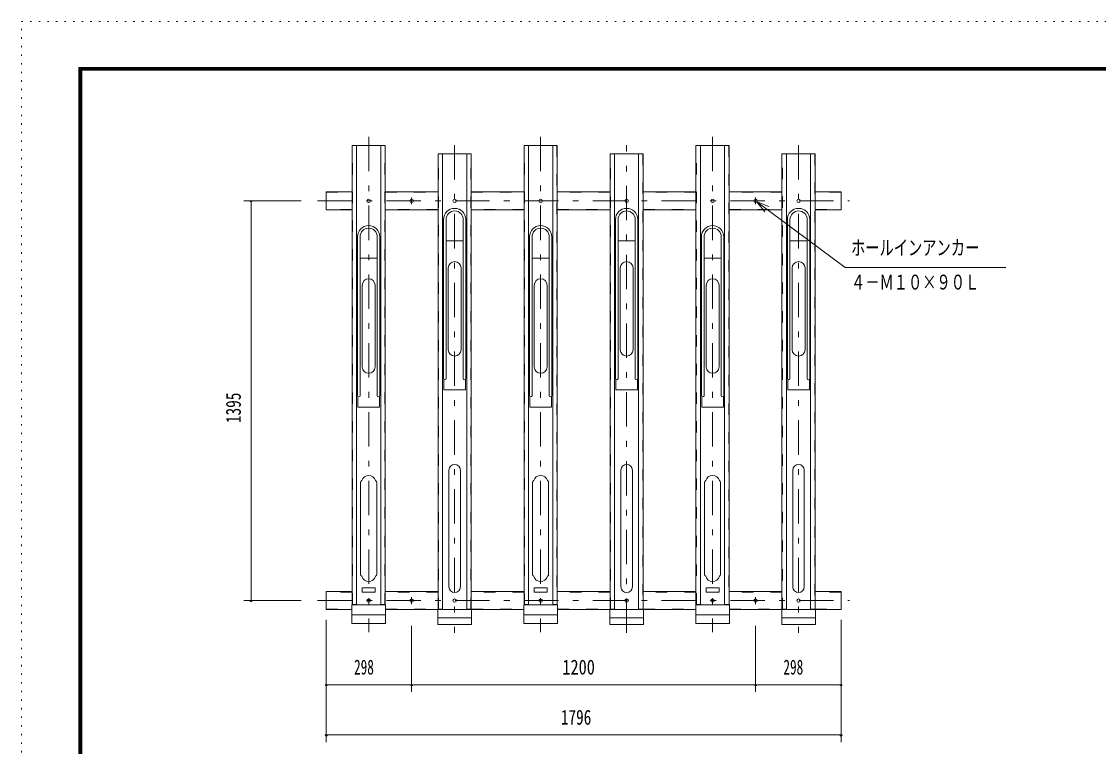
# Model space of a CAD drawing. Units: millimetres, scale not verified. Extents: x -5940 to 5940, y -4200 to 4200.
# Drawn here: x -5940 to -2183, y 1671 to 4200 of the extents above; entities that cross this region are included whole.
import ezdxf
from ezdxf.enums import TextEntityAlignment as Align

# ---------------------------------------------------------------- set-up
doc = ezdxf.new("R2010")
doc.units = ezdxf.units.MM
doc.header["$LTSCALE"] = 10
for name, pattern in [('USER2', [10, 4, -6]), ('USER3', [24, 12, -5, 2, -5]), ('USER5', [3, 0.5, -2.5])]:
    doc.linetypes.add(name, pattern=pattern)
for name, color, linetype, lineweight in [('0-2_2-0BOLD', 7, 'Continuous', 18), ('0-3_2-1HIDDEN', 3, 'USER2', 18), ('0-4_2-2CENTER', 3, 'USER3', 18), ('0-6_2-5DIM', 3, 'Continuous', 18), ('0-8_F-F', 5, 'Continuous', 18), ('0-9_F-E_J_ADD', 5, 'USER5', 18)]:
    doc.layers.add(name, color=color, linetype=linetype, lineweight=lineweight)
doc.styles.add('ＭＳ ゴシック', font='')
doc.styles.get('ＭＳ ゴシック').set_extended_font_data('MS Gothic')

msp = doc.modelspace()

# ---------------------------------------------------------------- linework, layer by layer
at = {"layer": '0-2_2-0BOLD'}
for p, q in [((-4770.85, 2164.57), (-4770.85, 3767.56)), ((-4686.85, 3767.56), (-4686.85, 2164.57)), ((-4170.85, 3767.56), (-4170.85, 2164.57)), ((-4086.85, 2164.57), (-4086.85, 3767.56)), ((-3570.85, 3767.56), (-3570.85, 2164.57)), ((-3486.85, 2164.57), (-3486.85, 3767.56)), ((-4670.85, 3606.07), (-4486.85, 3606.07)), ((-4186.85, 3606.07), (-4370.85, 3606.07)), ((-4070.85, 3606.07), (-3886.85, 3606.07)), ((-3586.85, 3606.07), (-3770.85, 3606.07)), ((-3470.85, 3606.07), (-3286.85, 3606.07)), ((-4486.85, 3543.07), (-4670.85, 3543.07)), ((-4370.85, 3543.07), (-4186.85, 3543.07)), ((-3886.85, 3543.07), (-4070.85, 3543.07)), ((-3770.85, 3543.07), (-3586.85, 3543.07)), ((-3286.85, 3543.07), (-3470.85, 3543.07)), ((-4467.85, 2954.57), (-4467.85, 3509.07)), ((-4458.85, 3509.07), (-4458.85, 2954.57)), ((-4398.85, 3509.07), (-4398.85, 2954.57)), ((-4389.85, 2954.57), (-4389.85, 3509.07)), ((-3867.85, 2954.57), (-3867.85, 3509.07)), ((-3858.85, 3509.07), (-3858.85, 2954.57)), ((-3798.85, 3509.07), (-3798.85, 2954.57)), ((-3789.85, 2954.57), (-3789.85, 3509.07)), ((-3267.85, 2954.57), (-3267.85, 3509.07)), ((-3258.85, 3509.07), (-3258.85, 2954.57)), ((-3198.85, 3509.07), (-3198.85, 2954.57)), ((-3189.85, 2954.57), (-3189.85, 3509.07)), ((-4767.85, 2894.56), (-4767.85, 3449.06)), ((-4758.85, 3449.06), (-4758.85, 2894.56)), ((-4698.85, 3449.06), (-4698.85, 2894.56)), ((-4689.85, 2894.56), (-4689.85, 3449.06)), ((-4398.85, 3434.57), (-4458.85, 3434.57)), ((-4167.85, 2894.56), (-4167.85, 3449.06)), ((-4158.85, 3449.06), (-4158.85, 2894.56)), ((-4098.85, 3449.06), (-4098.85, 2894.56)), ((-4089.85, 2894.56), (-4089.85, 3449.06)), ((-3798.85, 3434.57), (-3858.85, 3434.57)), ((-3567.85, 2894.56), (-3567.85, 3449.06)), ((-3558.85, 3449.06), (-3558.85, 2894.56)), ((-3498.85, 3449.06), (-3498.85, 2894.56)), ((-3489.85, 2894.56), (-3489.85, 3449.06)), ((-3258.85, 3434.57), (-3198.85, 3434.57)), ((-4698.85, 3374.56), (-4758.85, 3374.56)), ((-4467.85, 3370.57), (-4470.85, 3370.57)), ((-4470.85, 3364.57), (-4467.85, 3364.57)), ((-4386.85, 3370.57), (-4389.85, 3370.57)), ((-4389.85, 3364.57), (-4386.85, 3364.57)), ((-4098.85, 3374.56), (-4158.85, 3374.56)), ((-3867.85, 3370.57), (-3870.85, 3370.57)), ((-3870.85, 3364.57), (-3867.85, 3364.57)), ((-3786.85, 3370.57), (-3789.85, 3370.57)), ((-3789.85, 3364.57), (-3786.85, 3364.57)), ((-3498.85, 3374.56), (-3558.85, 3374.56)), ((-3270.85, 3370.57), (-3267.85, 3370.57)), ((-3267.85, 3364.57), (-3270.85, 3364.57)), ((-3189.85, 3370.57), (-3186.85, 3370.57)), ((-3186.85, 3364.57), (-3189.85, 3364.57)), ((-4767.85, 3310.56), (-4770.85, 3310.56)), ((-4686.85, 3310.56), (-4689.85, 3310.56)), ((-4451.35, 3340.07), (-4451.35, 3055.07)), ((-4406.35, 3055.07), (-4406.35, 3340.07)), ((-4167.85, 3310.56), (-4170.85, 3310.56)), ((-4086.85, 3310.56), (-4089.85, 3310.56)), ((-3851.35, 3340.07), (-3851.35, 3055.07)), ((-3806.35, 3055.07), (-3806.35, 3340.07)), ((-3567.85, 3310.56), (-3570.85, 3310.56)), ((-3486.85, 3310.56), (-3489.85, 3310.56)), ((-3251.35, 3055.07), (-3251.35, 3340.07)), ((-3206.35, 3340.07), (-3206.35, 3055.07)), ((-4770.85, 3304.56), (-4767.85, 3304.56)), ((-4751.35, 3280.06), (-4751.35, 2995.06)), ((-4706.35, 2995.06), (-4706.35, 3280.06)), ((-4689.85, 3304.56), (-4686.85, 3304.56)), ((-4170.85, 3304.56), (-4167.85, 3304.56)), ((-4151.35, 3280.06), (-4151.35, 2995.06)), ((-4106.35, 2995.06), (-4106.35, 3280.06)), ((-4089.85, 3304.56), (-4086.85, 3304.56)), ((-3570.85, 3304.56), (-3567.85, 3304.56)), ((-3551.35, 3280.06), (-3551.35, 2995.06)), ((-3506.35, 2995.06), (-3506.35, 3280.06)), ((-3489.85, 3304.56), (-3486.85, 3304.56)), ((-4470.85, 2967.57), (-4467.85, 2967.57)), ((-4467.85, 2961.57), (-4470.85, 2961.57)), ((-4390.85, 2951.74), (-4390.85, 2914.57)), ((-4389.85, 2967.57), (-4386.85, 2967.57)), ((-4386.85, 2961.57), (-4389.85, 2961.57)), ((-3870.85, 2967.57), (-3867.85, 2967.57)), ((-3867.85, 2961.57), (-3870.85, 2961.57)), ((-3790.85, 2951.74), (-3790.85, 2914.57)), ((-3789.85, 2967.57), (-3786.85, 2967.57)), ((-3786.85, 2961.57), (-3789.85, 2961.57)), ((-3267.85, 2967.57), (-3270.85, 2967.57)), ((-3270.85, 2961.57), (-3267.85, 2961.57)), ((-3266.85, 2951.74), (-3266.85, 2914.57)), ((-3186.85, 2967.57), (-3189.85, 2967.57)), ((-3189.85, 2961.57), (-3186.85, 2961.57)), ((-4767.85, 2907.56), (-4770.85, 2907.56)), ((-4770.85, 2901.56), (-4767.85, 2901.56)), ((-4686.85, 2907.56), (-4689.85, 2907.56)), ((-4689.85, 2901.56), (-4686.85, 2901.56)), ((-4167.85, 2907.56), (-4170.85, 2907.56)), ((-4170.85, 2901.56), (-4167.85, 2901.56)), ((-4086.85, 2907.56), (-4089.85, 2907.56)), ((-4089.85, 2901.56), (-4086.85, 2901.56)), ((-3567.85, 2907.56), (-3570.85, 2907.56)), ((-3570.85, 2901.56), (-3567.85, 2901.56)), ((-3486.85, 2907.56), (-3489.85, 2907.56)), ((-3489.85, 2901.56), (-3486.85, 2901.56)), ((-4448.85, 2634.57), (-4448.85, 2227.27)), ((-4408.85, 2227.27), (-4408.85, 2634.57)), ((-3848.85, 2634.57), (-3848.85, 2227.27)), ((-3808.85, 2227.27), (-3808.85, 2634.57)), ((-3248.85, 2634.57), (-3248.85, 2227.27)), ((-3208.85, 2227.27), (-3208.85, 2634.57)), ((-4756.85, 2271.16), (-4756.85, 2591.16)), ((-4700.85, 2591.16), (-4700.85, 2271.16)), ((-4156.85, 2591.16), (-4156.85, 2271.16)), ((-4100.85, 2271.16), (-4100.85, 2591.16)), ((-3556.85, 2591.16), (-3556.85, 2271.16)), ((-3500.85, 2271.16), (-3500.85, 2591.16)), ((-4486.85, 2211.07), (-4670.85, 2211.07)), ((-4186.85, 2211.07), (-4370.85, 2211.07)), ((-3886.85, 2211.07), (-4070.85, 2211.07)), ((-3586.85, 2211.07), (-3770.85, 2211.07)), ((-3286.85, 2211.07), (-3470.85, 2211.07)), ((-4786.85, 2165.97), (-4770.85, 2165.97)), ((-4785.25, 2164.57), (-4785.25, 2165.97)), ((-4686.85, 2165.97), (-4670.85, 2165.97)), ((-4672.45, 2164.57), (-4672.45, 2165.97)), ((-4669.85, 2148.07), (-4487.85, 2148.07)), ((-4485.25, 2149.67), (-4485.25, 2148.27)), ((-4372.45, 2148.27), (-4372.45, 2149.67)), ((-4369.85, 2148.07), (-4187.85, 2148.07)), ((-4170.85, 2165.97), (-4186.85, 2165.97)), ((-4185.25, 2165.97), (-4185.25, 2164.57)), ((-4070.85, 2165.97), (-4086.85, 2165.97)), ((-4072.45, 2164.57), (-4072.45, 2165.97)), ((-4069.85, 2148.07), (-3887.85, 2148.07)), ((-3885.25, 2148.27), (-3885.25, 2149.67)), ((-3772.45, 2149.67), (-3772.45, 2148.27)), ((-3769.85, 2148.07), (-3587.85, 2148.07)), ((-3570.85, 2165.97), (-3586.85, 2165.97)), ((-3585.25, 2165.97), (-3585.25, 2164.57)), ((-3470.85, 2165.97), (-3486.85, 2165.97)), ((-3472.45, 2164.57), (-3472.45, 2165.97)), ((-3469.85, 2148.07), (-3287.85, 2148.07)), ((-3285.25, 2148.27), (-3285.25, 2149.67)), ((-3172.45, 2149.67), (-3172.45, 2148.27)), ((-4787.85, 2129.57), (-4669.85, 2129.57)), ((-4487.85, 2119.67), (-4369.85, 2119.67)), ((-4187.85, 2129.57), (-4069.85, 2129.57)), ((-3769.85, 2119.67), (-3887.85, 2119.67)), ((-3587.85, 2129.57), (-3469.85, 2129.57)), ((-3169.85, 2119.67), (-3287.85, 2119.67))]:
    msp.add_line(p, q, dxfattribs=at)
for points in [[(-4670.85, 2164.57), (-4670.85, 3767.56), (-4786.85, 3767.56), (-4786.85, 2164.57)], [(-4186.85, 2164.57), (-4186.85, 3767.56), (-4070.85, 3767.56), (-4070.85, 2164.57)], [(-3586.85, 2164.57), (-3586.85, 3767.56), (-3470.85, 3767.56), (-3470.85, 2164.57)], [(-4486.85, 2148.27), (-4486.85, 3738.57), (-4370.85, 3738.57), (-4370.85, 2148.27)], [(-4470.85, 3738.57), (-4470.85, 2149.67), (-4486.85, 2149.67)], [(-4370.85, 2149.67), (-4386.85, 2149.67), (-4386.85, 3738.57)], [(-3886.85, 2148.27), (-3886.85, 3738.57), (-3770.85, 3738.57), (-3770.85, 2148.27)], [(-3886.85, 2149.67), (-3870.85, 2149.67), (-3870.85, 3738.57)], [(-3786.85, 3738.57), (-3786.85, 2149.67), (-3770.85, 2149.67)], [(-3286.85, 2148.27), (-3286.85, 3738.57), (-3170.85, 3738.57), (-3170.85, 2148.27)], [(-3286.85, 2149.67), (-3270.85, 2149.67), (-3270.85, 3738.57)], [(-3186.85, 3738.57), (-3186.85, 2149.67), (-3170.85, 2149.67)], [(-4786.85, 3543.07), (-4876.85, 3543.07), (-4876.85, 3606.07), (-4786.85, 3606.07)], [(-3170.85, 3543.07), (-3080.85, 3543.07), (-3080.85, 3606.07), (-3170.85, 3606.07)], [(-4390.85, 2914.57), (-4466.85, 2914.57), (-4466.85, 2951.74)], [(-3790.85, 2914.57), (-3866.85, 2914.57), (-3866.85, 2951.74)], [(-3266.85, 2914.57), (-3190.85, 2914.57), (-3190.85, 2951.74)], [(-4766.85, 2891.73), (-4766.85, 2854.56), (-4690.85, 2854.56), (-4690.85, 2891.73)], [(-4166.85, 2891.73), (-4166.85, 2854.56), (-4090.85, 2854.56), (-4090.85, 2891.73)], [(-3566.85, 2891.73), (-3566.85, 2854.56), (-3490.85, 2854.56), (-3490.85, 2891.73)], [(-4786.85, 2211.07), (-4876.85, 2211.07), (-4876.85, 2148.07), (-4787.85, 2148.07)], [(-3169.85, 2148.07), (-3080.85, 2148.07), (-3080.85, 2211.07), (-3170.85, 2211.07)]]:
    msp.add_lwpolyline(points, dxfattribs=at)
for points in [[(-4706.35, 2209.16), (-4751.35, 2209.16), (-4751.35, 2224.16), (-4706.35, 2224.16)], [(-4106.35, 2209.16), (-4151.35, 2209.16), (-4151.35, 2224.16), (-4106.35, 2224.16)], [(-3506.35, 2209.16), (-3551.35, 2209.16), (-3551.35, 2224.16), (-3506.35, 2224.16)], [(-4787.85, 2164.57), (-4787.85, 2099.57), (-4669.85, 2099.57), (-4669.85, 2164.57)], [(-4487.85, 2096.57), (-4487.85, 2148.27), (-4369.85, 2148.27), (-4369.85, 2096.57)], [(-4187.85, 2164.57), (-4069.85, 2164.57), (-4069.85, 2099.57), (-4187.85, 2099.57)], [(-3887.85, 2148.27), (-3769.85, 2148.27), (-3769.85, 2096.57), (-3887.85, 2096.57)], [(-3587.85, 2164.57), (-3469.85, 2164.57), (-3469.85, 2099.57), (-3587.85, 2099.57)], [(-3287.85, 2148.27), (-3287.85, 2096.57), (-3169.85, 2096.57), (-3169.85, 2148.27)]]:
    msp.add_lwpolyline(points, close=True, dxfattribs=at)
for centre in [(-4728.85, 3574.56), (-4578.85, 3574.57), (-4428.85, 3574.57), (-4128.85, 3574.56), (-3828.85, 3574.57), (-3528.85, 3574.56), (-3378.85, 3574.57), (-3228.85, 3574.57), (-4728.85, 2179.57), (-4578.85, 2179.57), (-4428.85, 2179.57), (-4128.85, 2179.57), (-3828.85, 2179.57), (-3528.85, 2179.57), (-3378.85, 2179.57), (-3228.85, 2179.57)]:
    msp.add_circle(centre, 6, dxfattribs=at)
for centre, radius, start, end in [((-4428.85, 3509.07), 39, 0, 180), ((-4428.85, 3509.07), 30, 0, 180), ((-3828.85, 3509.07), 39, 0, 180), ((-3828.85, 3509.07), 30, 0, 180), ((-3228.85, 3509.07), 39, 0, 180), ((-3228.85, 3509.07), 30, 0, 180), ((-4728.85, 3449.06), 39, 0, 180), ((-4728.85, 3449.06), 30, 0, 180), ((-4128.85, 3449.06), 39, 0, 180), ((-4128.85, 3449.06), 30, 0, 180), ((-3528.85, 3449.06), 39, 0, 180), ((-3528.85, 3449.06), 30, 0, 180), ((-4428.85, 3340.07), 22.5, 0, 180), ((-3828.85, 3340.07), 22.5, 0, 180), ((-3228.85, 3340.07), 22.5, 0, 180), ((-4728.85, 3280.06), 22.5, 0, 180), ((-4128.85, 3280.06), 22.5, 0, 180), ((-3528.85, 3280.06), 22.5, 0, 180), ((-4428.85, 3055.07), 22.5, 180, 0), ((-3828.85, 3055.07), 22.5, 180, 0), ((-3228.85, 3055.07), 22.5, 180, 0), ((-4728.85, 2995.06), 22.5, 180, 0), ((-4128.85, 2995.06), 22.5, 180, 0), ((-3528.85, 2995.06), 22.5, 180, 0), ((-4463.35, 2954.57), 4.5, 180, 0), ((-4394.35, 2954.57), 4.5, 180, 0), ((-3863.35, 2954.57), 4.5, 180, 0), ((-3794.35, 2954.57), 4.5, 180, 0), ((-3263.35, 2954.57), 4.5, 180, 0), ((-3194.35, 2954.57), 4.5, 180, 0), ((-4763.35, 2894.56), 4.5, 180, 0), ((-4694.35, 2894.56), 4.5, 180, 0), ((-4163.35, 2894.56), 4.5, 180, 0), ((-4094.35, 2894.56), 4.5, 180, 0), ((-3563.35, 2894.56), 4.5, 180, 0), ((-3494.35, 2894.56), 4.5, 180, 0), ((-4428.85, 2634.57), 20, 0, 180), ((-3828.85, 2634.57), 20, 0, 180), ((-3228.85, 2634.57), 20, 0, 180), ((-4748.85, 2591.16), 8, 120.20695, 180), ((-4728.85, 2591.16), 25, 16.05431, 163.94568), ((-4708.85, 2591.16), 8, 0, 59.79303), ((-4148.85, 2591.16), 8, 120.20695, 180), ((-4128.85, 2591.16), 25, 16.05431, 163.94568), ((-4108.85, 2591.16), 8, 0, 59.79303), ((-3548.85, 2591.16), 8, 120.20695, 180), ((-3528.85, 2591.16), 25, 16.05431, 163.94568), ((-3508.85, 2591.16), 8, 0, 59.79303), ((-4748.85, 2271.16), 8, 180, 239.79303), ((-4728.85, 2271.16), 25, 196.05431, 343.94568), ((-4708.85, 2271.16), 8, 300.20695, 0), ((-4148.85, 2271.16), 8, 180, 239.79303), ((-4128.85, 2271.16), 25, 196.05431, 343.94568), ((-4108.85, 2271.16), 8, 300.20695, 0), ((-3548.85, 2271.16), 8, 180, 239.79303), ((-3528.85, 2271.16), 25, 196.05431, 343.94568), ((-3508.85, 2271.16), 8, 300.20695, 0), ((-4428.85, 2227.27), 20, 180, 0), ((-3828.85, 2227.27), 20, 180, 0), ((-3228.85, 2227.27), 20, 180, 0)]:
    msp.add_arc(centre, radius, start, end, dxfattribs=at)
at = {"layer": '0-3_2-1HIDDEN'}
for p, q in [((-4785.25, 2165.97), (-4785.25, 3767.56)), ((-4672.45, 2165.97), (-4672.45, 3767.56)), ((-4185.25, 2165.97), (-4185.25, 3767.56)), ((-4072.45, 3767.56), (-4072.45, 2165.97)), ((-3585.25, 2165.97), (-3585.25, 3767.56)), ((-3472.45, 3767.56), (-3472.45, 2165.97)), ((-4485.25, 2149.67), (-4485.25, 3738.57)), ((-4372.45, 2149.67), (-4372.45, 3738.57)), ((-3885.25, 2149.67), (-3885.25, 3738.57)), ((-3772.45, 3738.57), (-3772.45, 2149.67)), ((-3285.25, 2149.67), (-3285.25, 3738.57)), ((-3172.45, 3738.57), (-3172.45, 2149.67)), ((-4876.85, 3604.47), (-4786.85, 3604.47)), ((-4670.85, 3604.47), (-4486.85, 3604.47)), ((-4370.85, 3604.47), (-4186.85, 3604.47)), ((-3886.85, 3604.47), (-4070.85, 3604.47)), ((-3586.85, 3604.47), (-3770.85, 3604.47)), ((-3286.85, 3604.47), (-3470.85, 3604.47)), ((-3080.85, 3604.47), (-3170.85, 3604.47)), ((-4786.85, 3544.67), (-4876.85, 3544.67)), ((-4486.85, 3544.67), (-4670.85, 3544.67)), ((-4186.85, 3544.67), (-4370.85, 3544.67)), ((-4070.85, 3544.67), (-3886.85, 3544.67)), ((-3770.85, 3544.67), (-3586.85, 3544.67)), ((-3470.85, 3544.67), (-3286.85, 3544.67)), ((-3170.85, 3544.67), (-3080.85, 3544.67)), ((-4786.85, 2209.47), (-4876.85, 2209.47)), ((-4486.85, 2209.47), (-4670.85, 2209.47)), ((-4186.85, 2209.47), (-4370.85, 2209.47)), ((-3886.85, 2209.47), (-4070.85, 2209.47)), ((-3586.85, 2209.47), (-3770.85, 2209.47)), ((-3286.85, 2209.47), (-3470.85, 2209.47)), ((-3080.85, 2209.47), (-3170.85, 2209.47)), ((-4876.85, 2149.67), (-4787.85, 2149.67)), ((-4669.85, 2149.67), (-4487.85, 2149.67)), ((-4369.85, 2149.67), (-4187.85, 2149.67)), ((-4069.85, 2149.67), (-3887.85, 2149.67)), ((-3769.85, 2149.67), (-3587.85, 2149.67)), ((-3469.85, 2149.67), (-3287.85, 2149.67)), ((-3169.85, 2149.67), (-3080.85, 2149.67))]:
    msp.add_line(p, q, dxfattribs=at)
at = {"layer": '0-4_2-2CENTER'}
for p, q in [((-4728.85, 3797.57), (-4728.85, 2069.57)), ((-4128.85, 3797.57), (-4128.85, 2069.57)), ((-3528.85, 3797.57), (-3528.85, 2069.57)), ((-4428.85, 3768.57), (-4428.85, 2066.57)), ((-3828.85, 2066.57), (-3828.85, 3768.57)), ((-3228.85, 3768.57), (-3228.85, 2066.57)), ((-4906.85, 3574.57), (-3050.85, 3574.57)), ((-4578.85, 3586.57), (-4578.85, 3562.57)), ((-3378.85, 3562.57), (-3378.85, 3586.57)), ((-4906.85, 2179.57), (-3050.85, 2179.57)), ((-4578.85, 2167.57), (-4578.85, 2191.56)), ((-3378.85, 2191.56), (-3378.85, 2167.57))]:
    msp.add_line(p, q, dxfattribs=at)
at = {"layer": '0-6_2-5DIM'}
for p, q in [((-4964.35, 3574.57), (-5164.35, 3574.57)), ((-5135.35, 3574.57), (-5143.35, 3574.57)), ((-5139.35, 3574.57), (-5139.35, 2179.57)), ((-3346.1, 3535.7), (-3374.03, 3570.99)), ((-5164.35, 2179.57), (-4964.35, 2179.57)), ((-5135.35, 2179.57), (-5143.35, 2179.57)), ((-4876.84, 1686), (-4876.84, 2112.07)), ((-3080.84, 2112.07), (-3080.84, 1686)), ((-4578.85, 1861), (-4578.85, 2092.07)), ((-3378.85, 2092.07), (-3378.85, 1861)), ((-4872.85, 1886), (-4880.85, 1886)), ((-3080.84, 1886), (-4876.84, 1886)), ((-4574.85, 1886), (-4582.85, 1886)), ((-3374.85, 1886), (-3382.85, 1886)), ((-3076.85, 1886), (-3084.85, 1886)), ((-4872.85, 1711), (-4880.85, 1711)), ((-3080.84, 1711), (-4876.84, 1711)), ((-3076.85, 1711), (-3084.85, 1711))]:
    msp.add_line(p, q, dxfattribs=at)
msp.add_lwpolyline([(-2506.06, 3342.01), (-3066.06, 3342.01), (-3374.03, 3570.99), (-3332.2, 3554.4)], dxfattribs=at)
for centre in [(-5139.35, 3574.57), (-5139.35, 2179.57), (-4876.85, 1886), (-4578.85, 1886), (-3378.85, 1886), (-3080.85, 1886), (-4876.85, 1711), (-3080.85, 1711)]:
    msp.add_arc(centre, 4, 180, 0, dxfattribs=at)
at = {"layer": '0-8_F-F'}
for points in [[(5740, -4000), (-5740, -4000), (-5740, 4040), (5740, 4040)], [(5739, -3999), (-5739, -3999), (-5739, 4039), (5739, 4039)], [(5738, -3998), (5738, 4038), (-5738, 4038), (-5738, -3998)], [(5737, -3997), (-5737, -3997), (-5737, 4037), (5737, 4037)], [(5736, -3996), (5736, 4036), (-5736, 4036), (-5736, -3996)], [(5735, -3995), (-5735, -3995), (-5735, 4035), (5735, 4035)], [(5734, -3994), (5734, 4034), (-5734, 4034), (-5734, -3994)], [(5733, -3993), (-5733, -3993), (-5733, 4033), (5733, 4033)], [(5732, -3992), (-5732, -3992), (-5732, 4032), (5732, 4032)], [(5731, -3991), (-5731, -3991), (-5731, 4031), (5731, 4031)], [(5730, -3990), (5730, 4030), (-5730, 4030), (-5730, -3990)]]:
    msp.add_lwpolyline(points, close=True, dxfattribs=at)
at = {"layer": '0-9_F-E_J_ADD'}
msp.add_lwpolyline([(5940, -4200), (-5940, -4200), (-5940, 4200), (5940, 4200)], close=True, dxfattribs=at)

# ---------------------------------------------------------------- texts
at = {"layer": '0-6_2-5DIM', "color": 7, "style": 'ＭＳ ゴシック'}
for s, width, p in [('ホールインアンカー', 0.7, (-3046.06, 3369.11)), ('４－Ｍ１０×９０Ｌ', 0.7, (-3046.06, 3249.11)), ('298', 0.65, (-4779.8, 1906)), ('1200', 0.8, (-4053, 1906)), ('298', 0.65, (-3281.8, 1906)), ('1796', 0.75, (-4058.34, 1731))]:
    msp.add_text(s, height=52.1, dxfattribs=dict(at, width=width)).set_placement(p, align=Align.BOTTOM_LEFT)
at = {"layer": '0-6_2-5DIM', "color": 7, "style": 'ＭＳ ゴシック', "width": 0.75}
msp.add_text('1395', height=52.1, rotation=90, dxfattribs=at).set_placement((-5159.35, 2798.99), align=Align.BOTTOM_LEFT)

doc.saveas('drawing.dxf')
